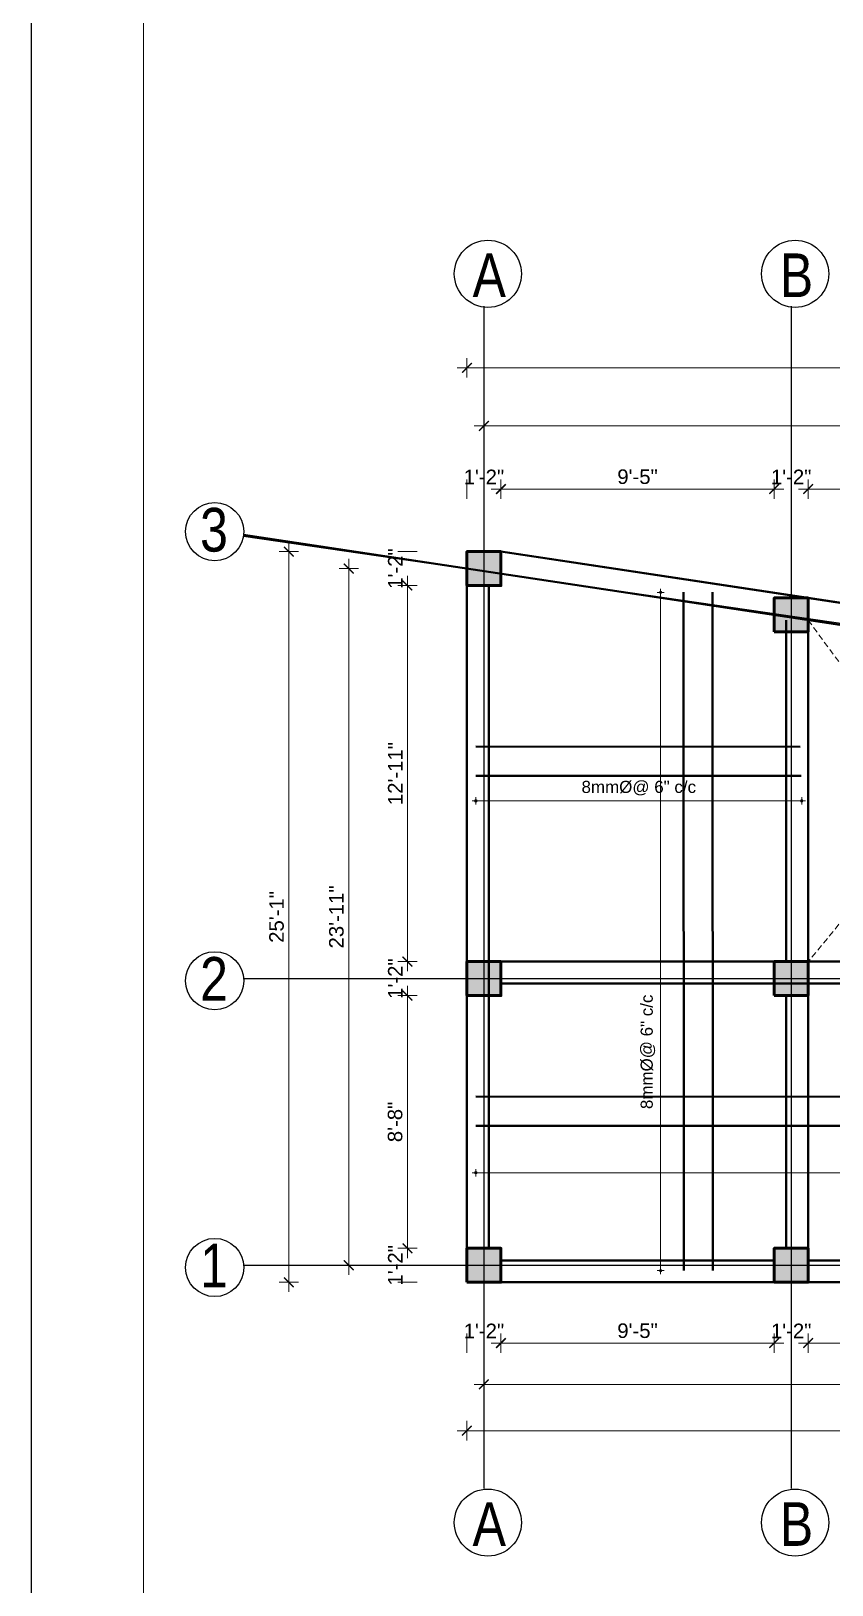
# Model space of a CAD drawing. Header units: inches. Extents: x 149715 to 156550, y -16726 to -14386.
# Drawn here: x 153373 to 153703, y -15688 to -15047 of the extents above; entities that cross this region are included whole.
import ezdxf

# ---------------------------------------------------------------- set-up
doc = ezdxf.new("R2010")
doc.units = ezdxf.units.IN
doc.header["$LTSCALE"] = 0.5
doc.header["$MEASUREMENT"] = 0
doc.header["$PDMODE"] = 66
doc.linetypes.add('HIDDEN', pattern=[0.375, 0.25, -0.125])
for name, color, linetype, lineweight in [('C-COLUMN', 1, 'Continuous', 50), ('DIM 1-100', 4, 'Continuous', 13), ('DIM_LINE', 165, 'Continuous', 15), ('ELE1', 3, 'Continuous', 9), ('HACTH', 253, 'Continuous', 9), ('hatch', 9, 'Continuous', 5), ('ST-REINFOR', 201, 'Continuous', 40), ('Toilet', 7, 'Continuous', 25), ('wall', 1, 'Continuous', 40)]:
    doc.layers.add(name, color=color, linetype=linetype, lineweight=lineweight)
doc.styles.add('ordinary', font='ARIALN.TTF')
doc.styles.get("Standard").update_dxf_attribs({"font": 'arial.ttf'})
doc.dimstyles.new('1 by 96', dxfattribs={"dimtxt": 6, "dimasz": 4, "dimexe": 4, "dimexo": 4, "dimgap": 2, "dimtad": 1, "dimdec": 0, "dimzin": 0, "dimdsep": 46, "dimlunit": 4, "dimtxsty": 'Standard', "dimblk": 'ARCHTICK', "dimcen": 0, "dimdle": 4, "dimadec": 0, "dimazin": 0, "dimtfac": 1, "dimtdec": 0, "dimtix": 1, "dimtofl": 0, "dimtmove": 1, "dimatfit": 3, "dimldrblk": 'ARCHTICK', "dimfxl": 4, "dimfxlon": 1, "dimtolj": 1, "dimtzin": 0, "dimlwd": -1, "dimlwe": -1, "dimarcsym": 0})
doc.dimstyles.new('S8', dxfattribs={"dimtxt": 5, "dimasz": 1, "dimexe": 6, "dimexo": 18, "dimgap": 1.9375, "dimtad": 1, "dimdec": 0, "dimzin": 3, "dimdsep": 46, "dimlunit": 4, "dimtxsty": 'Standard', "dimblk": 'dot 2', "dimcen": 12, "dimse1": 1, "dimse2": 1, "dimclrd": 1, "dimclre": 1, "dimclrt": 256, "dimadec": 0, "dimazin": 0, "dimtfac": 0.75, "dimtdec": 0, "dimtix": 1, "dimtmove": 1, "dimatfit": 3, "dimldrblk": 'DOT', "dimfxl": 1, "dimtolj": 1, "dimtzin": 0, "dimlwd": 9, "dimlwe": 9, "dimarcsym": 0})

# ---------------------------------------------------------------- blocks, each defined once
blk = doc.blocks.new('dot1')
at = {"layer": 'hatch'}
h = blk.add_hatch(color=256, dxfattribs=at)
edge = h.paths.add_edge_path()
edge.add_arc((0, 0), 1, 0, 360)
for p, q in [((3, 0), (-3, 0)), ((0, 3), (0, -3))]:
    blk.add_line(p, q, dxfattribs=at)
blk.add_circle((0, 0), 1, dxfattribs=at)
blk = doc.blocks.new('dot 2')
at = {"layer": 'hatch', "xscale": 0.5, "yscale": 0.5, "zscale": 0.5}
blk.add_blockref('dot1', (0, 0), dxfattribs=at)
blk = doc.blocks.new('*D508')
at = {"layer": 'Defpoints', "color": 0, "transparency": 16777216}
for p in [(153641.64, -15278.48), (153632.27, -15558.13), (153641.84, -15558.13)]:
    blk.add_point(p, dxfattribs=at)
at = {"layer": 'DIM_LINE', "color": 1, "lineweight": 9, "transparency": 16777216}
blk.add_line((153632.27, -15279.48), (153632.27, -15557.13), dxfattribs=at)
for p, rotation in [((153632.27, -15278.48), 90), ((153632.27, -15558.13), 270)]:
    blk.add_blockref('dot 2', p, dxfattribs=dict(at, rotation=rotation))
at = {"layer": 'DIM_LINE', "transparency": 16777216, "insert": (153627.01, -15467.93), "char_height": 5, "attachment_point": 5, "rotation": 90}
blk.add_mtext('\\A1;8mm%%C@ 6" c/c', dxfattribs=at)
blk = doc.blocks.new('_Dot')
at = {"color": 0, "linetype": 'ByBlock', "lineweight": -2}
blk.add_line((-0.5, 0), (-1, 0), dxfattribs=at)
at = {"color": 0, "linetype": 'ByBlock', "const_width": 0.5}
blk.add_lwpolyline([(-0.25, 0, 1), (0.25, 0, 1)], format="xyb", close=True, dxfattribs=at)
blk = doc.blocks.new('*D509')
at = {"layer": 'Defpoints', "color": 0, "transparency": 16777216}
for p in [(153944.02, -15498.53), (153556.08, -15515.61), (153944.02, -15517.77)]:
    blk.add_point(p, dxfattribs=at)
at = {"layer": 'DIM_LINE', "color": 1, "lineweight": 9, "transparency": 16777216}
blk.add_line((153557.08, -15517.77), (153943.02, -15517.77), dxfattribs=at)
at = {"layer": 'DIM_LINE', "color": 1, "lineweight": 9, "transparency": 16777216, "rotation": 180}
blk.add_blockref('dot 2', (153556.08, -15517.77), dxfattribs=at)
at = {"layer": 'DIM_LINE', "color": 1, "lineweight": 9, "transparency": 16777216}
blk.add_blockref('dot 2', (153944.02, -15517.77), dxfattribs=at)
at = {"layer": 'DIM_LINE', "transparency": 16777216, "insert": (153750.05, -15512.51), "char_height": 5, "attachment_point": 5}
blk.add_mtext('\\A1;8mm%%C@ 6" c/c', dxfattribs=at)
blk = doc.blocks.new('*D511')
at = {"layer": 'Defpoints', "color": 0, "transparency": 16777216}
for p in [(153556.08, -15356.7), (153690.42, -15364.44), (153690.42, -15364.44)]:
    blk.add_point(p, dxfattribs=at)
at = {"layer": 'DIM_LINE', "color": 1, "lineweight": 9, "transparency": 16777216}
blk.add_line((153557.08, -15364.44), (153689.42, -15364.44), dxfattribs=at)
at = {"layer": 'DIM_LINE', "color": 1, "lineweight": 9, "transparency": 16777216, "rotation": 180}
blk.add_blockref('dot 2', (153556.08, -15364.44), dxfattribs=at)
at = {"layer": 'DIM_LINE', "color": 1, "lineweight": 9, "transparency": 16777216}
blk.add_blockref('dot 2', (153690.42, -15364.44), dxfattribs=at)
at = {"layer": 'DIM_LINE', "transparency": 16777216, "insert": (153623.25, -15359.18), "char_height": 5, "attachment_point": 5}
blk.add_mtext('\\A1;8mm%%C@ 6" c/c', dxfattribs=at)
blk = doc.blocks.new('*D513')
at = {"layer": 'Defpoints', "color": 0, "transparency": 16777216}
for p in [(153541.06, -15261.65), (153527.88, -15275.65), (153541.06, -15275.65)]:
    blk.add_point(p, dxfattribs=at)
at = {"layer": 'DIM 1-100', "color": 0, "transparency": 16777216}
for p, q in [((153531.88, -15261.65), (153523.88, -15261.65)), ((153531.88, -15275.65), (153523.88, -15275.65))]:
    blk.add_line(p, q, dxfattribs=at)
at = {"layer": 'DIM 1-100', "color": 0, "transparency": 16777216, "insert": (153522.87, -15268.65), "char_height": 6, "attachment_point": 5, "rotation": 90}
blk.add_mtext('\\A1;1\'-2"', dxfattribs=at)
blk = doc.blocks.new('_ArchTick')
at = {"color": 0, "linetype": 'ByBlock', "const_width": 0.15}
blk.add_lwpolyline([(-0.5, -0.5), (0.5, 0.5)], dxfattribs=at)
blk = doc.blocks.new('*D514')
at = {"layer": 'Defpoints', "color": 0, "transparency": 16777216}
for p in [(153541.06, -15275.65), (153527.88, -15430.72), (153541.06, -15430.72)]:
    blk.add_point(p, dxfattribs=at)
at = {"layer": 'DIM 1-100', "color": 0, "transparency": 16777216}
for p, q in [((153527.88, -15271.65), (153527.88, -15434.72)), ((153531.88, -15275.65), (153523.88, -15275.65)), ((153531.88, -15430.72), (153523.88, -15430.72))]:
    blk.add_line(p, q, dxfattribs=at)
at = {"layer": 'DIM 1-100', "color": 0, "transparency": 16777216, "xscale": 4, "yscale": 4, "zscale": 4}
for p, rotation in [((153527.88, -15275.65), 90), ((153527.88, -15430.72), 270)]:
    blk.add_blockref('_ArchTick', p, dxfattribs=dict(at, rotation=rotation))
at = {"layer": 'DIM 1-100', "color": 0, "transparency": 16777216, "insert": (153522.87, -15353.19), "char_height": 6, "attachment_point": 5, "rotation": 90}
blk.add_mtext('\\A1;12\'-11"', dxfattribs=at)
blk = doc.blocks.new('*D515')
at = {"layer": 'Defpoints', "color": 0, "transparency": 16777216}
for p in [(153541.06, -15430.72), (153527.88, -15444.72), (153541.06, -15444.72)]:
    blk.add_point(p, dxfattribs=at)
at = {"layer": 'DIM 1-100', "color": 0, "transparency": 16777216}
for p, q in [((153531.88, -15430.72), (153523.88, -15430.72)), ((153531.88, -15444.72), (153523.88, -15444.72))]:
    blk.add_line(p, q, dxfattribs=at)
at = {"layer": 'DIM 1-100', "color": 0, "transparency": 16777216, "insert": (153522.87, -15437.72), "char_height": 6, "attachment_point": 5, "rotation": 90}
blk.add_mtext('\\A1;1\'-2"', dxfattribs=at)
blk = doc.blocks.new('*D516')
at = {"layer": 'Defpoints', "color": 0, "transparency": 16777216}
for p in [(153541.06, -15444.72), (153527.88, -15548.95), (153541.06, -15548.95)]:
    blk.add_point(p, dxfattribs=at)
at = {"layer": 'DIM 1-100', "color": 0, "transparency": 16777216}
for p, q in [((153527.88, -15440.72), (153527.88, -15552.95)), ((153531.88, -15444.72), (153523.88, -15444.72)), ((153531.88, -15548.95), (153523.88, -15548.95))]:
    blk.add_line(p, q, dxfattribs=at)
at = {"layer": 'DIM 1-100', "color": 0, "transparency": 16777216, "xscale": 4, "yscale": 4, "zscale": 4}
for p, rotation in [((153527.88, -15444.72), 90), ((153527.88, -15548.95), 270)]:
    blk.add_blockref('_ArchTick', p, dxfattribs=dict(at, rotation=rotation))
at = {"layer": 'DIM 1-100', "color": 0, "transparency": 16777216, "insert": (153522.82, -15496.84), "char_height": 6, "attachment_point": 5, "rotation": 90}
blk.add_mtext('\\A1;8\'-8"', dxfattribs=at)
blk = doc.blocks.new('*D517')
at = {"layer": 'Defpoints', "color": 0, "transparency": 16777216}
for p in [(153541.06, -15548.95), (153527.88, -15562.95), (153541.06, -15562.95)]:
    blk.add_point(p, dxfattribs=at)
at = {"layer": 'DIM 1-100', "color": 0, "transparency": 16777216}
for p, q in [((153531.88, -15548.95), (153523.88, -15548.95)), ((153531.88, -15562.95), (153523.88, -15562.95))]:
    blk.add_line(p, q, dxfattribs=at)
at = {"layer": 'DIM 1-100', "color": 0, "transparency": 16777216, "insert": (153522.87, -15555.95), "char_height": 6, "attachment_point": 5, "rotation": 90}
blk.add_mtext('\\A1;1\'-2"', dxfattribs=at)
blk = doc.blocks.new('*D518')
at = {"layer": 'Defpoints', "color": 0, "transparency": 16777216}
for p in [(153503.69, -15268.65), (153534.07, -15268.65), (153534.07, -15555.95)]:
    blk.add_point(p, dxfattribs=at)
at = {"layer": 'DIM 1-100', "color": 0, "transparency": 16777216}
for p, q in [((153507.69, -15268.65), (153499.69, -15268.65)), ((153503.69, -15559.95), (153503.69, -15264.65)), ((153507.69, -15555.95), (153499.69, -15555.95))]:
    blk.add_line(p, q, dxfattribs=at)
at = {"layer": 'DIM 1-100', "color": 0, "transparency": 16777216, "xscale": 4, "yscale": 4, "zscale": 4}
for p, rotation in [((153503.69, -15268.65), 90), ((153503.69, -15555.95), 270)]:
    blk.add_blockref('_ArchTick', p, dxfattribs=dict(at, rotation=rotation))
at = {"layer": 'DIM 1-100', "color": 0, "transparency": 16777216, "insert": (153498.63, -15412.3), "char_height": 6, "attachment_point": 5, "rotation": 90}
blk.add_mtext('\\A1;23\'-11"', dxfattribs=at)
blk = doc.blocks.new('*D519')
at = {"layer": 'Defpoints', "color": 0, "transparency": 16777216}
for p in [(153525.33, -15261.65), (153479.01, -15562.95), (153525.33, -15562.95)]:
    blk.add_point(p, dxfattribs=at)
at = {"layer": 'DIM 1-100', "color": 0, "transparency": 16777216}
for p, q in [((153483.01, -15261.65), (153475.01, -15261.65)), ((153479.01, -15257.65), (153479.01, -15566.95)), ((153483.01, -15562.95), (153475.01, -15562.95))]:
    blk.add_line(p, q, dxfattribs=at)
at = {"layer": 'DIM 1-100', "color": 0, "transparency": 16777216, "xscale": 4, "yscale": 4, "zscale": 4}
for p, rotation in [((153479.01, -15261.65), 90), ((153479.01, -15562.95), 270)]:
    blk.add_blockref('_ArchTick', p, dxfattribs=dict(at, rotation=rotation))
at = {"layer": 'DIM 1-100', "color": 0, "transparency": 16777216, "insert": (153473.95, -15412.3), "char_height": 6, "attachment_point": 5, "rotation": 90}
blk.add_mtext('\\A1;25\'-1"', dxfattribs=at)
blk = doc.blocks.new('*D520')
at = {"layer": 'Defpoints', "color": 0, "transparency": 16777216}
for p in [(153552.42, -15562.95), (153566.42, -15562.95), (153566.42, -15588.03)]:
    blk.add_point(p, dxfattribs=at)
at = {"layer": 'DIM 1-100', "color": 0, "transparency": 16777216}
for p, q in [((153552.42, -15584.03), (153552.42, -15592.03)), ((153566.42, -15584.03), (153566.42, -15592.03))]:
    blk.add_line(p, q, dxfattribs=at)
at = {"layer": 'DIM 1-100', "color": 0, "transparency": 16777216, "insert": (153559.42, -15583.01), "char_height": 6, "attachment_point": 5}
blk.add_mtext('\\A1;1\'-2"', dxfattribs=at)
blk = doc.blocks.new('*D521')
at = {"layer": 'Defpoints', "color": 0, "transparency": 16777216}
for p in [(153566.42, -15562.95), (153679.07, -15562.95), (153679.07, -15588.03)]:
    blk.add_point(p, dxfattribs=at)
at = {"layer": 'DIM 1-100', "color": 0, "transparency": 16777216}
for p, q in [((153562.42, -15588.03), (153683.07, -15588.03)), ((153566.42, -15584.03), (153566.42, -15592.03)), ((153679.07, -15584.03), (153679.07, -15592.03))]:
    blk.add_line(p, q, dxfattribs=at)
at = {"layer": 'DIM 1-100', "color": 0, "transparency": 16777216, "xscale": 4, "yscale": 4, "zscale": 4, "rotation": 180}
blk.add_blockref('_ArchTick', (153566.42, -15588.03), dxfattribs=at)
at = {"layer": 'DIM 1-100', "color": 0, "transparency": 16777216, "xscale": 4, "yscale": 4, "zscale": 4}
blk.add_blockref('_ArchTick', (153679.07, -15588.03), dxfattribs=at)
at = {"layer": 'DIM 1-100', "color": 0, "transparency": 16777216, "insert": (153622.74, -15582.96), "char_height": 6, "attachment_point": 5}
blk.add_mtext('\\A1;9\'-5"', dxfattribs=at)
blk = doc.blocks.new('*D522')
at = {"layer": 'Defpoints', "color": 0, "transparency": 16777216}
for p in [(153679.07, -15562.95), (153693.07, -15562.95), (153693.07, -15588.03)]:
    blk.add_point(p, dxfattribs=at)
at = {"layer": 'DIM 1-100', "color": 0, "transparency": 16777216}
for p, q in [((153679.07, -15584.03), (153679.07, -15592.03)), ((153693.07, -15584.03), (153693.07, -15592.03))]:
    blk.add_line(p, q, dxfattribs=at)
at = {"layer": 'DIM 1-100', "color": 0, "transparency": 16777216, "insert": (153686.07, -15583.01), "char_height": 6, "attachment_point": 5}
blk.add_mtext('\\A1;1\'-2"', dxfattribs=at)
blk = doc.blocks.new('*D523')
at = {"layer": 'Defpoints', "color": 0, "transparency": 16777216}
for p in [(153693.07, -15562.95), (153796.57, -15562.95), (153796.57, -15588.03)]:
    blk.add_point(p, dxfattribs=at)
at = {"layer": 'DIM 1-100', "color": 0, "transparency": 16777216}
for p, q in [((153689.07, -15588.03), (153800.57, -15588.03)), ((153693.07, -15584.03), (153693.07, -15592.03)), ((153796.57, -15584.03), (153796.57, -15592.03))]:
    blk.add_line(p, q, dxfattribs=at)
at = {"layer": 'DIM 1-100', "color": 0, "transparency": 16777216, "xscale": 4, "yscale": 4, "zscale": 4, "rotation": 180}
blk.add_blockref('_ArchTick', (153693.07, -15588.03), dxfattribs=at)
at = {"layer": 'DIM 1-100', "color": 0, "transparency": 16777216, "xscale": 4, "yscale": 4, "zscale": 4}
blk.add_blockref('_ArchTick', (153796.57, -15588.03), dxfattribs=at)
at = {"layer": 'DIM 1-100', "color": 0, "transparency": 16777216, "insert": (153744.82, -15582.96), "char_height": 6, "attachment_point": 5}
blk.add_mtext('\\A1;8\'-8"', dxfattribs=at)
blk = doc.blocks.new('*D527')
at = {"layer": 'Defpoints', "color": 0, "transparency": 16777216}
for p in [(153559.42, -15562.95), (153937.52, -15562.95), (153937.52, -15605.04)]:
    blk.add_point(p, dxfattribs=at)
at = {"layer": 'DIM 1-100', "color": 0, "transparency": 16777216}
for p, q in [((153559.42, -15601.04), (153559.42, -15609.04)), ((153937.52, -15601.04), (153937.52, -15609.04)), ((153555.42, -15605.04), (153941.52, -15605.04))]:
    blk.add_line(p, q, dxfattribs=at)
at = {"layer": 'DIM 1-100', "color": 0, "transparency": 16777216, "xscale": 4, "yscale": 4, "zscale": 4, "rotation": 180}
blk.add_blockref('_ArchTick', (153559.42, -15605.04), dxfattribs=at)
at = {"layer": 'DIM 1-100', "color": 0, "transparency": 16777216, "xscale": 4, "yscale": 4, "zscale": 4}
blk.add_blockref('_ArchTick', (153937.52, -15605.04), dxfattribs=at)
at = {"layer": 'DIM 1-100', "color": 0, "transparency": 16777216, "insert": (153748.47, -15599.98), "char_height": 6, "attachment_point": 5}
blk.add_mtext('\\A1;31\'-6"', dxfattribs=at)
blk = doc.blocks.new('*D528')
at = {"layer": 'Defpoints', "color": 0, "transparency": 16777216}
for p in [(153552.42, -15562.95), (153944.52, -15562.95), (153552.42, -15624.15)]:
    blk.add_point(p, dxfattribs=at)
at = {"layer": 'DIM 1-100', "color": 0, "transparency": 16777216}
for p, q in [((153552.42, -15620.15), (153552.42, -15628.15)), ((153944.52, -15620.15), (153944.52, -15628.15)), ((153948.52, -15624.15), (153548.42, -15624.15))]:
    blk.add_line(p, q, dxfattribs=at)
at = {"layer": 'DIM 1-100', "color": 0, "transparency": 16777216, "xscale": 4, "yscale": 4, "zscale": 4, "rotation": 180}
blk.add_blockref('_ArchTick', (153552.42, -15624.15), dxfattribs=at)
at = {"layer": 'DIM 1-100', "color": 0, "transparency": 16777216, "xscale": 4, "yscale": 4, "zscale": 4}
blk.add_blockref('_ArchTick', (153944.52, -15624.15), dxfattribs=at)
at = {"layer": 'DIM 1-100', "color": 0, "transparency": 16777216, "insert": (153748.47, -15619.09), "char_height": 6, "attachment_point": 5}
blk.add_mtext('\\A1;32\'-8"', dxfattribs=at)
blk = doc.blocks.new('*D537')
at = {"layer": 'Defpoints', "color": 0, "transparency": 16777216}
for p in [(153566.42, -15235.87), (153552.42, -15261.65), (153566.42, -15261.65)]:
    blk.add_point(p, dxfattribs=at)
at = {"layer": 'DIM 1-100', "color": 0, "transparency": 16777216}
for p, q in [((153552.42, -15239.87), (153552.42, -15231.87)), ((153566.42, -15239.87), (153566.42, -15231.87))]:
    blk.add_line(p, q, dxfattribs=at)
at = {"layer": 'DIM 1-100', "color": 0, "transparency": 16777216, "insert": (153559.42, -15230.85), "char_height": 6, "attachment_point": 5}
blk.add_mtext('\\A1;1\'-2"', dxfattribs=at)
blk = doc.blocks.new('*D538')
at = {"layer": 'Defpoints', "color": 0, "transparency": 16777216}
for p in [(153679.07, -15235.87), (153566.42, -15261.65), (153679.07, -15280.78)]:
    blk.add_point(p, dxfattribs=at)
at = {"layer": 'DIM 1-100', "color": 0, "transparency": 16777216}
for p, q in [((153562.42, -15235.87), (153683.07, -15235.87)), ((153566.42, -15239.87), (153566.42, -15231.87)), ((153679.07, -15239.87), (153679.07, -15231.87))]:
    blk.add_line(p, q, dxfattribs=at)
at = {"layer": 'DIM 1-100', "color": 0, "transparency": 16777216, "xscale": 4, "yscale": 4, "zscale": 4, "rotation": 180}
blk.add_blockref('_ArchTick', (153566.42, -15235.87), dxfattribs=at)
at = {"layer": 'DIM 1-100', "color": 0, "transparency": 16777216, "xscale": 4, "yscale": 4, "zscale": 4}
blk.add_blockref('_ArchTick', (153679.07, -15235.87), dxfattribs=at)
at = {"layer": 'DIM 1-100', "color": 0, "transparency": 16777216, "insert": (153622.74, -15230.8), "char_height": 6, "attachment_point": 5}
blk.add_mtext('\\A1;9\'-5"', dxfattribs=at)
blk = doc.blocks.new('*D539')
at = {"layer": 'Defpoints', "color": 0, "transparency": 16777216}
for p in [(153693.07, -15235.87), (153679.07, -15280.78), (153693.07, -15280.78)]:
    blk.add_point(p, dxfattribs=at)
at = {"layer": 'DIM 1-100', "color": 0, "transparency": 16777216}
for p, q in [((153679.07, -15239.87), (153679.07, -15231.87)), ((153693.07, -15239.87), (153693.07, -15231.87))]:
    blk.add_line(p, q, dxfattribs=at)
at = {"layer": 'DIM 1-100', "color": 0, "transparency": 16777216, "insert": (153686.07, -15230.85), "char_height": 6, "attachment_point": 5}
blk.add_mtext('\\A1;1\'-2"', dxfattribs=at)
blk = doc.blocks.new('*D540')
at = {"layer": 'Defpoints', "color": 0, "transparency": 16777216}
for p in [(153796.57, -15235.87), (153693.07, -15280.78), (153796.57, -15298.52)]:
    blk.add_point(p, dxfattribs=at)
at = {"layer": 'DIM 1-100', "color": 0, "transparency": 16777216}
for p, q in [((153689.07, -15235.87), (153800.57, -15235.87)), ((153693.07, -15239.87), (153693.07, -15231.87)), ((153796.57, -15239.87), (153796.57, -15231.87))]:
    blk.add_line(p, q, dxfattribs=at)
at = {"layer": 'DIM 1-100', "color": 0, "transparency": 16777216, "xscale": 4, "yscale": 4, "zscale": 4, "rotation": 180}
blk.add_blockref('_ArchTick', (153693.07, -15235.87), dxfattribs=at)
at = {"layer": 'DIM 1-100', "color": 0, "transparency": 16777216, "xscale": 4, "yscale": 4, "zscale": 4}
blk.add_blockref('_ArchTick', (153796.57, -15235.87), dxfattribs=at)
at = {"layer": 'DIM 1-100', "color": 0, "transparency": 16777216, "insert": (153744.82, -15230.8), "char_height": 6, "attachment_point": 5}
blk.add_mtext('\\A1;8\'-8"', dxfattribs=at)
blk = doc.blocks.new('*D544')
at = {"layer": 'Defpoints', "color": 0, "transparency": 16777216}
for p in [(153946.63, -15209.83), (153559.42, -15261.65), (153946.63, -15320.13)]:
    blk.add_point(p, dxfattribs=at)
at = {"layer": 'DIM 1-100', "color": 0, "transparency": 16777216}
for p, q in [((153555.42, -15209.83), (153950.63, -15209.83)), ((153559.42, -15213.83), (153559.42, -15205.83)), ((153946.63, -15213.83), (153946.63, -15205.83))]:
    blk.add_line(p, q, dxfattribs=at)
at = {"layer": 'DIM 1-100', "color": 0, "transparency": 16777216, "xscale": 4, "yscale": 4, "zscale": 4, "rotation": 180}
blk.add_blockref('_ArchTick', (153559.42, -15209.83), dxfattribs=at)
at = {"layer": 'DIM 1-100', "color": 0, "transparency": 16777216, "xscale": 4, "yscale": 4, "zscale": 4}
blk.add_blockref('_ArchTick', (153946.63, -15209.83), dxfattribs=at)
at = {"layer": 'DIM 1-100', "color": 0, "transparency": 16777216, "insert": (153753.02, -15204.77), "char_height": 6, "attachment_point": 5}
blk.add_mtext('\\A1;32\'-3"', dxfattribs=at)
blk = doc.blocks.new('*D545')
at = {"layer": 'Defpoints', "color": 0, "transparency": 16777216}
for p in [(153953.63, -15185.87), (153552.42, -15261.65), (153953.63, -15320.13)]:
    blk.add_point(p, dxfattribs=at)
at = {"layer": 'DIM 1-100', "color": 0, "transparency": 16777216}
for p, q in [((153552.42, -15189.87), (153552.42, -15181.87)), ((153953.63, -15189.87), (153953.63, -15181.87)), ((153548.42, -15185.87), (153957.63, -15185.87))]:
    blk.add_line(p, q, dxfattribs=at)
at = {"layer": 'DIM 1-100', "color": 0, "transparency": 16777216, "xscale": 4, "yscale": 4, "zscale": 4, "rotation": 180}
blk.add_blockref('_ArchTick', (153552.42, -15185.87), dxfattribs=at)
at = {"layer": 'DIM 1-100', "color": 0, "transparency": 16777216, "xscale": 4, "yscale": 4, "zscale": 4}
blk.add_blockref('_ArchTick', (153953.63, -15185.87), dxfattribs=at)
at = {"layer": 'DIM 1-100', "color": 0, "transparency": 16777216, "insert": (153753.02, -15180.8), "char_height": 6, "attachment_point": 5}
blk.add_mtext('\\A1;33\'-5"', dxfattribs=at)

msp = doc.modelspace()

# ---------------------------------------------------------------- hatches: boundary and pattern name
at = {"layer": 'C-COLUMN'}
h = msp.add_hatch(color=256, dxfattribs=at)
h.dxf.hatch_style = 1
h.paths.add_polyline_path([(153566.42, -15261.65), (153552.42, -15261.65), (153552.42, -15275.65), (153566.42, -15275.65)])
h = msp.add_hatch(color=256, dxfattribs=at)
h.dxf.hatch_style = 1
h.paths.add_polyline_path([(153693.07, -15280.78), (153679.07, -15280.78), (153679.07, -15294.78), (153693.07, -15294.78)])
h = msp.add_hatch(color=256, dxfattribs=at)
h.dxf.hatch_style = 1
h.paths.add_polyline_path([(153566.42, -15430.72), (153552.42, -15430.72), (153552.42, -15444.72), (153566.42, -15444.72)])
h = msp.add_hatch(color=256, dxfattribs=at)
h.dxf.hatch_style = 1
h.paths.add_polyline_path([(153693.07, -15430.72), (153679.07, -15430.72), (153679.07, -15444.72), (153693.07, -15444.72)])
h = msp.add_hatch(color=256, dxfattribs=at)
h.dxf.hatch_style = 1
h.paths.add_polyline_path([(153566.42, -15548.95), (153552.42, -15548.95), (153552.42, -15562.95), (153566.42, -15562.95)])
h = msp.add_hatch(color=256, dxfattribs=at)
h.dxf.hatch_style = 1
h.paths.add_polyline_path([(153693.07, -15548.95), (153679.07, -15548.95), (153679.07, -15562.95), (153693.07, -15562.95)])

# ---------------------------------------------------------------- linework, layer by layer
for p, q in [((153559.42, -15160.4), (153559.42, -15648.04)), ((153686.07, -15160.4), (153686.07, -15648.04))]:
    msp.add_line(p, q)
for points in [[(153552.42, -15275.65), (153566.42, -15275.65), (153566.42, -15261.65), (153552.42, -15261.65)], [(153679.07, -15294.78), (153693.07, -15294.78), (153693.07, -15280.78), (153679.07, -15280.78)], [(153552.42, -15444.72), (153566.42, -15444.72), (153566.42, -15430.72), (153552.42, -15430.72)], [(153679.07, -15444.72), (153693.07, -15444.72), (153693.07, -15430.72), (153679.07, -15430.72)], [(153552.42, -15562.95), (153566.42, -15562.95), (153566.42, -15548.95), (153552.42, -15548.95)], [(153679.07, -15562.95), (153693.07, -15562.95), (153693.07, -15548.95), (153679.07, -15548.95)]]:
    msp.add_lwpolyline(points, close=True, dxfattribs=at)
at = {"layer": 'Defpoints'}
msp.add_lwpolyline([(156550.36, -14385.85), (153372.76, -14385.85), (153372.76, -16633.82), (156550.36, -16633.82)], close=True, dxfattribs=at)
at = {"layer": 'ELE1'}
msp.add_lwpolyline([(153419.07, -14432.17), (156504.04, -14432.17), (156504.04, -16587.5), (153419.07, -16587.5)], close=True, dxfattribs=at)
msp.add_lwpolyline([(153419.07, -14432.17), (156504.04, -14432.17), (156504.04, -16587.5), (153419.07, -16587.5)], close=True, dxfattribs=at)
at = {"layer": 'HACTH', "linetype": 'HIDDEN', "ltscale": 20}
for p, q in [((153693.07, -15289.88), (153796.57, -15430.72)), ((153796.57, -15305.52), (153693.07, -15430.72))]:
    msp.add_line(p, q, dxfattribs=at)
at = {"layer": 'ST-REINFOR'}
for p, q in [((153641.64, -15278.4), (153641.84, -15558.14)), ((153653.64, -15278.39), (153653.84, -15558.13)), ((153556.08, -15342.05), (153689.79, -15342.09)), ((153556.08, -15354.05), (153690.12, -15354.09)), ((153556.08, -15486.41), (153943.77, -15486.53)), ((153556.08, -15498.41), (153944.02, -15498.53))]:
    msp.add_line(p, q, dxfattribs=at)
at = {"layer": 'Toilet'}
for p, q in [((153460.31, -15255.23), (154066.88, -15343.63)), ((153460.42, -15437.72), (154067.04, -15437.72)), ((153460.42, -15555.95), (154067.04, -15555.95))]:
    msp.add_line(p, q, dxfattribs=at)
for centre, radius in [((153561.06, -15147.1), 13.84), ((153687.71, -15147.1), 13.84), ((153448.45, -15253.4), 12), ((153448.45, -15438.63), 12), ((153448.45, -15556.86), 12), ((153561.06, -15662.04), 13.84), ((153687.71, -15662.04), 13.84)]:
    msp.add_circle(centre, radius, dxfattribs=at)
at = {"layer": 'wall'}
for p, q in [((153810.57, -15298.52), (153566.42, -15261.65)), ((153810.57, -15298.52), (153566.42, -15261.65)), ((153552.42, -15275.65), (153552.42, -15548.95)), ((153561.42, -15275.65), (153561.42, -15548.95)), ((153684.07, -15430.72), (153684.07, -15289.88)), ((153693.07, -15314.25), (153693.07, -15289.88)), ((153693.07, -15430.72), (153693.07, -15289.88)), ((153566.42, -15430.72), (153935.19, -15430.72)), ((153561.42, -15442.48), (153561.42, -15439.48)), ((153566.42, -15439.72), (153935.19, -15439.72)), ((153683.57, -15444.72), (153688.57, -15444.72)), ((153684.07, -15444.72), (153684.07, -15548.95)), ((153693.07, -15444.72), (153693.07, -15548.95))]:
    msp.add_line(p, q, dxfattribs=at)
for points in [[(153803.57, -15306.56), (153460.37, -15254.75)], [(153803.57, -15306.56), (153460.37, -15254.75)], [(153810.57, -15298.52), (153566.42, -15261.65)], [(153566.42, -15553.95), (153679.07, -15553.95)], [(153658.74, -15553.95), (153679.07, -15553.95)], [(153693.07, -15553.95), (153796.57, -15553.95)], [(153679.07, -15562.95), (153566.42, -15562.95)], [(153658.74, -15562.95), (153679.07, -15562.95)], [(153693.07, -15562.95), (153796.57, -15562.95)]]:
    msp.add_lwpolyline(points, dxfattribs=at)

# ---------------------------------------------------------------- texts
at = {"layer": 'Toilet', "char_height": 18, "width": 45.2776, "attachment_point": 1, "style": 'ordinary'}
for s, insert in [('A', (153554.74, -15138.71)), ('B', (153681.39, -15138.71)), ('3', (153442.42, -15243.64)), ('2', (153442.42, -15428.86)), ('1', (153442.42, -15547.09)), ('A', (153554.74, -15653.64)), ('B', (153681.39, -15653.64))]:
    msp.add_mtext(s, dxfattribs=dict(at, insert=insert))

# ---------------------------------------------------------------- dimensions: what is measured, and where the dimension line sits
at = {"layer": 'DIM 1-100'}
for base, p1, p2, picture, middle in [((153953.63, -15185.87), (153552.42, -15261.65), (153953.63, -15320.13), '*D545', (153753.02, -15180.8)), ((153946.63, -15209.83), (153559.42, -15261.65), (153946.63, -15320.13), '*D544', (153753.02, -15204.77)), ((153566.42, -15235.87), (153552.42, -15261.65), (153566.42, -15261.65), '*D537', (153559.42, -15230.85)), ((153679.07, -15235.87), (153566.42, -15261.65), (153679.07, -15280.78), '*D538', (153622.74, -15230.8)), ((153693.07, -15235.87), (153679.07, -15280.78), (153693.07, -15280.78), '*D539', (153686.07, -15230.85)), ((153796.56651022, -15235.86529052), (153693.06651022, -15280.77686484), (153796.56651022, -15298.51742934), '*D540', (153744.81651022, -15230.80185259)), ((153552.42, -15624.15), (153944.52, -15562.95), (153552.42, -15562.95), '*D528', (153748.47, -15619.09)), ((153566.42, -15588.03), (153552.42, -15562.95), (153566.42, -15562.95), '*D520', (153559.42, -15583.01)), ((153937.52, -15605.04), (153559.42, -15562.95), (153937.52, -15562.95), '*D527', (153748.47, -15599.98)), ((153679.07, -15588.03), (153566.42, -15562.95), (153679.07, -15562.95), '*D521', (153622.74, -15582.96)), ((153693.07, -15588.03), (153679.07, -15562.95), (153693.07, -15562.95), '*D522', (153686.07, -15583.01)), ((153796.56651022, -15588.02720349), (153693.06651022, -15562.95287935), (153796.56651022, -15562.95287935), '*D523', (153744.81651022, -15582.96376556))]:
    dim = msp.add_linear_dim(base=base, p1=p1, p2=p2, dimstyle='1 by 96', dxfattribs=at)
    dim.commit()
    dim.dimension.update_dxf_attribs({"geometry": picture, "text_midpoint": middle})
for base, p1, p2, picture, middle in [((153479.01, -15562.95), (153525.33, -15261.65), (153525.33, -15562.95), '*D519', (153473.95, -15412.3)), ((153527.88, -15275.65), (153541.06, -15261.65), (153541.06, -15275.65), '*D513', (153522.87, -15268.65)), ((153503.69, -15268.65), (153534.07, -15555.95), (153534.07, -15268.65), '*D518', (153498.63, -15412.3)), ((153527.88, -15430.72), (153541.06, -15275.65), (153541.06, -15430.72), '*D514', (153522.87, -15353.19)), ((153527.88, -15444.72), (153541.06, -15430.72), (153541.06, -15444.72), '*D515', (153522.87, -15437.72)), ((153527.88, -15548.95), (153541.06, -15444.72), (153541.06, -15548.95), '*D516', (153522.82, -15496.84)), ((153527.88, -15562.95), (153541.06, -15548.95), (153541.06, -15562.95), '*D517', (153522.87, -15555.95))]:
    dim = msp.add_linear_dim(base=base, p1=p1, p2=p2, angle=90, dimstyle='1 by 96', dxfattribs=at)
    dim.commit()
    dim.dimension.update_dxf_attribs({"geometry": picture, "text_midpoint": middle})
at = {"layer": 'DIM_LINE'}
dim = msp.add_linear_dim(base=(153632.27, -15558.13), p1=(153641.64, -15278.48), p2=(153641.84, -15558.13), angle=90, text='8mm%%C@ 6" c/c', dimstyle='S8', dxfattribs=at)
dim.commit()
dim.dimension.update_dxf_attribs({"geometry": '*D508', "text_midpoint": (153632.27, -15467.93), "dimtype": 160})
for base, p1, p2, picture, middle in [((153690.42, -15364.44), (153556.08, -15356.7), (153690.42, -15364.44), '*D511', (153623.25, -15359.18)), ((153944.02, -15517.77), (153556.08, -15515.61), (153944.02, -15498.53), '*D509', (153750.05, -15512.51))]:
    dim = msp.add_linear_dim(base=base, p1=p1, p2=p2, text='8mm%%C@ 6" c/c', dimstyle='S8', dxfattribs=at)
    dim.commit()
    dim.dimension.update_dxf_attribs({"geometry": picture, "text_midpoint": middle})

doc.saveas('drawing.dxf')
